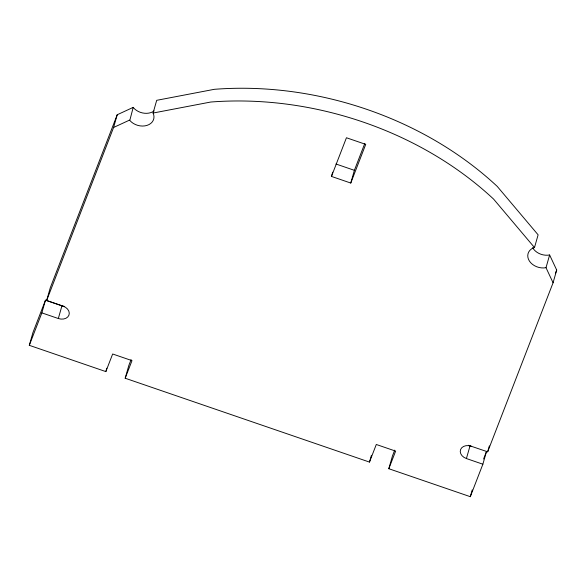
<?xml version="1.0" encoding="UTF-8"?>
<svg xmlns="http://www.w3.org/2000/svg" width="586" height="586" viewBox="0 0 586 586"><rect width="100%" height="100%" fill="white"/><g stroke="black" fill="none" stroke-linecap="round" stroke-linejoin="round"><path stroke-width="0.88" d="M483.597 458.985L486.497 451.491L482.871 464.207L470.302 496.686L388.818 468.719L395.631 451.117L376.293 444.481L369.48 462.083L125.184 378.234L131.996 360.632L112.659 353.995L105.846 371.597L29.3 345.322L32.926 332.606L45.481 300.164L61.94 305.811A8.709 6.622 15.9 0 0 64.152 306.332M29.3 345.322L41.862 312.88L45.481 300.164M41.862 312.88L58.322 318.528A8.709 6.622 15.9 0 0 68.943 315.165A8.709 6.622 15.9 0 0 63.105 306.156L46.646 300.501L50.271 287.785L117.222 114.753L133.212 107.37L133.425 107.692A13.61 10.35 15.9 0 0 154.096 110.944M58.322 318.528L61.94 305.811M46.646 300.501L113.596 127.47L117.222 114.753M468.639 445.257A8.709 6.622 15.9 0 0 470.038 445.836L487.662 451.828L553.074 282.774L546.005 267.692A13.61 10.35 15.9 0 1 529.407 261.056A13.61 10.35 15.9 0 1 533.216 247.951L534.491 247.548L538.116 234.832L497.236 186.407A299.395 227.661 15.9 0 0 214.351 89.314L156.696 100.323L153.078 113.039A13.61 10.35 15.9 0 1 147.042 125.382A13.61 10.35 15.9 0 1 129.799 120.408L133.212 107.37M105.846 371.597L106.813 368.206M125.184 378.234L128.81 365.518L131.081 359.65M331.478 176.423L346.443 137.754L365.73 144.368L350.765 183.044L331.478 176.423L332.687 172.181M350.765 183.044L354.384 170.328L364.8 143.424M369.48 462.083L371.414 455.3M388.818 468.719L392.444 456.003L394.715 450.136M482.871 464.207L466.412 458.552L470.038 445.836M470.302 496.686L472.235 489.911M487.662 451.828L489.354 445.895M546.005 267.692L549.624 254.976A13.61 10.35 15.9 0 1 532.63 247.673M553.074 282.774L556.7 270.058L549.624 254.976M555.382 273.472L556.7 270.058M113.596 127.47L129.594 120.086M153.078 113.039L210.726 102.03A299.395 227.661 15.9 0 1 493.617 199.123L534.491 247.548M335.939 163.992L354.384 170.328M466.412 458.552A8.709 6.622 15.9 0 1 460.581 449.543A8.709 6.622 15.9 0 1 471.203 446.18"/></g></svg>
